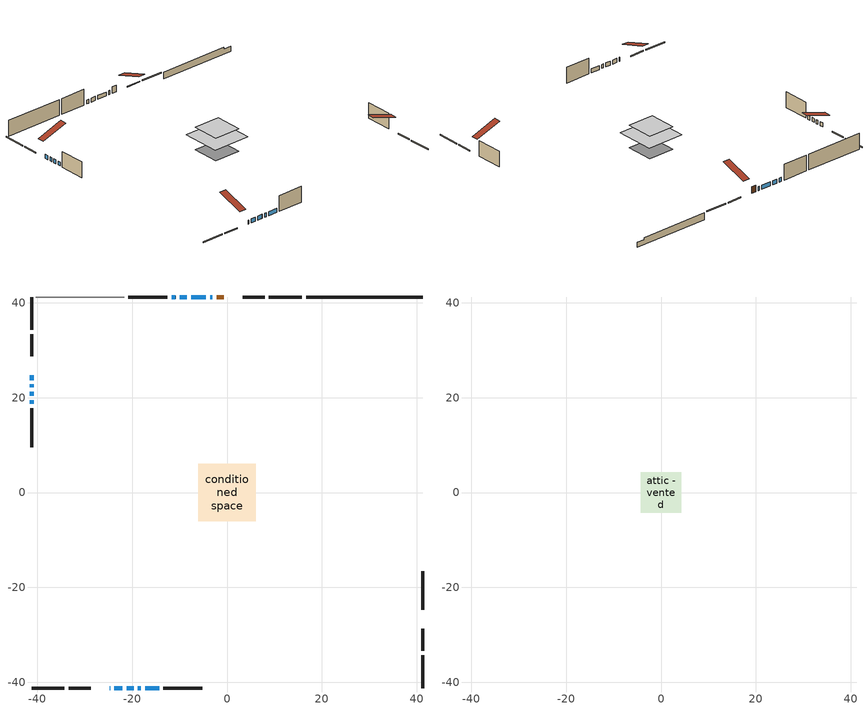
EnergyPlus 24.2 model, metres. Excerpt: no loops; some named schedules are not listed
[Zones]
conditioned space
 floor adiabatic (AdiabaticFloorConstruction): -6.02,-6.02 -6.02,6.02 6.02,6.02 6.02,-6.02 z3.05
 floor foundation (Slab1 construction): -4.26,-4.26 -4.26,4.26 4.26,4.26 4.26,-4.26 z-1.52
 wall outside (RimJoist1 construction): 15.75,41.21 8.84,41.21 / -41.21,-41.21 -34.3,-41.21 / -41.21,41.21 -41.21,34.3 / 41.21,-41.21 41.21,-34.3 z0.61:0.91
 wall outside (RimJoist2 construction): 7.91,41.21 3.31,41.21 / -33.37,-41.21 -28.77,-41.21 / -41.21,33.37 -41.21,28.77 / 41.21,-33.37 41.21,-28.77 z0.61:0.91
 wall outside (AdiabaticWallConstruction 1): -0.73,41.21 -2.19,41.21 z0.61:2.64
 wall outside (AdiabaticWallConstruction): -24.73,-41.21 -24.66,-41.21 / -23.73,-41.21 -22.1,-41.21 / -21.18,-41.21 -19.7,-41.21 / -41.21,24.73 -41.21,23.7 / -18.78,-41.21 -18.19,-41.21 / -41.21,22.77 -41.21,22.17 / -3.12,41.21 -3.56,41.21 / -4.49,41.21 -7.55,41.21 / -17.26,-41.21 -14.32,-41.21 / -41.21,21.24 -41.21,20.38 / -41.21,19.45 -41.21,18.66 / -8.48,41.21 -9.93,41.21 / -10.86,41.21 -11.67,41.21 z0.61:1.83
 wall outside (Wall1 construction): -12.6,41.21 -20.77,41.21 / -13.4,-41.21 -5.22,-41.21 / -41.21,17.73 -41.21,9.56 / 41.21,-24.73 41.21,-16.56 z0.61:5.49
 wall foundation (FoundationWall1 construction): 16.68,41.21,-1.52 16.68,41.21,0.61 38.76,41.21,0.61 38.76,41.21,0.02 41.21,41.21,0.02 41.21,41.21,-1.52
 wall adiabatic (Wall3 construction): -21.7,41.21 -40.29,41.21 z0.61:5.49
 window (WindowConstruction 9): -24.73,-41.21 -24.66,-41.21 z0.61:1.83
 window (WindowConstruction 6): -23.73,-41.21 -22.1,-41.21 z0.61:1.83
 window (WindowConstruction 7): -21.17,-41.21 -19.7,-41.21 z0.61:1.83
 window (WindowConstruction 8): -41.21,24.73 -41.21,23.7 z0.61:1.83
 window (WindowConstruction 11): -18.77,-41.21 -18.19,-41.21 z0.61:1.83
 window (WindowConstruction 12): -41.21,22.77 -41.21,22.17 z0.61:1.83
 window (WindowConstruction 10): -3.12,41.21 -3.56,41.21 z0.61:1.83
 window (WindowConstruction): -4.49,41.21 -7.55,41.21 z0.61:1.83
 window (WindowConstruction 1): -17.26,-41.21 -14.32,-41.21 z0.61:1.83
 window (WindowConstruction 2): -41.21,21.24 -41.21,20.38 z0.61:1.83
 window (WindowConstruction 3): -41.21,19.45 -41.21,18.66 z0.61:1.83
 window (WindowConstruction 4): -8.48,41.21 -9.93,41.21 z0.61:1.83
 window (WindowConstruction 5): -10.86,41.21 -11.67,41.21 z0.61:1.83
 door (Door): -0.73,41.21 -2.19,41.21 z0.61:2.64
 ceiling adiabatic (AdiabaticFloorConstruction): 6.02,-6.02 6.02,6.02 -6.02,6.02 -6.02,-6.02 z3.05
attic - vented
 floor to conditioned space (Floor1 construction Reversed): -4.26,-4.26 -4.26,4.26 4.26,4.26 4.26,-4.26 z5.49
 roof outside (Roof1 construction): 0.19,41.21,5.49 0.19,32.92,8.25 2.38,32.92,8.25 2.38,41.21,5.49; -25.66,-41.21,5.49 -25.66,-32.92,8.25 -27.84,-32.92,8.25 -27.84,-41.21,5.49; -41.21,25.66,5.49 -32.92,25.66,8.25 -32.92,27.84,8.25 -41.21,27.84,5.49; 41.21,-25.66,5.49 32.92,-25.66,8.25 32.92,-27.84,8.25 41.21,-27.84,5.49
[Building]
Building 1: Terrain=Suburbs
[Site:Location]
Toronto City Centre_ON: Latitude {deg}=43.63; Longitude {deg}=-79.39; Time Zone {hr}=-5; Elevation {m}=77; Keep Site Location Information=Yes
[Site:GroundTemperature:Shallow]
5.01852, 3.26908, 3.12898, 3.95918, 7.29196, 10.6092, 13.4851, 15.3069, 15.4617, 13.9799, 11.1774, 7.9619
[Site:WaterMainsTemperature]
Calculation Method=Schedule; Temperature Schedule=mains temperature schedule
[Material] Roughness=Rough; Thermal Absorptance=0.9
Name | Thickness {m} | Conductivity {W/m-K} | Density {kg/m3} | Specific Heat {J/kg-K} | Solar Absorptance | Visible Absorptance
asphalt or fiberglass shingles | 0.00635 | 0.162714 | 1121.4 | 1465.45 | 0.4 | 0.4
ceiling loosefill ins | 0.169333 | 0.0480833 | 16.02 | 1046.75 | 0.7 | 0.7
ceiling stud and cavity | 0.1397 | 0.505323 | 65.682 | 1177.47 | 0.7 | 0.7
concrete 4.0 in. | 0.1016 | 1.803125 | 2242.8 | 837.4 | 0.7 | 0.7
concrete 8.0 in. | 0.2032 | 1.803125 | 2242.8 | 837.4 | 0.7 | 0.7
door material | 0.04445 | 0.053851 | 512.64 | 1214.23 | 0.7 | 0.7
exterior vertical ins | 0.0563203 | 0.029427 | 32.04 | 1214.23 | 0.7 | 0.7
floor covering | 0.0127 | 0.0433444 | 54.468 | 1339.84 | 0.6 | 0.6
floor rigid ins; wall rigid ins 2 | 0.512978 | 0.029427 | 32.04 | 1214.23 | 0.7 | 0.7
floor stud and cavity | 0.1397 | 1.75129 | 37.0049 | 1207.88 | 0.7 | 0.7
furniture material conditioned space 1 | 0.1524 | 0.115458 | 640.8 | 1214.23 | 0.6 | 0.6
gypsum board | 0.0127 | 0.160291 | 801 | 837.4 | 0.6 | 0.6
gypsum board 1 | 0.0127 | 0.160291 | 801 | 837.4 | 0.7 | 0.7
interior horizontal ins | 5.28523e-05 | 0.029427 | 32.04 | 1214.23 | 0.7 | 0.7
osb sheathing 0.5 in. | 0.0127 | 0.115458 | 512.64 | 1214.23 | 0.7 | 0.7
osb sheathing 0.75 in. | 0.01905 | 0.115458 | 512.64 | 1214.23 | 0.7 | 0.7
osb sheathing 2.0 in. | 0.0508 | 0.115458 | 512.64 | 1214.23 | 0.7 | 0.7
rim joist rigid ins; wall rigid ins | 0.051816 | 0.029427 | 32.04 | 1214.23 | 0.7 | 0.7
rim joist stud and cavity | 0.0508 | 0.0405436 | 125.044 | 1163.47 | 0.6 | 0.6
rim joist stud and cavity 1 | 0.0508 | 0.0345683 | 125.044 | 1163.47 | 0.6 | 0.6
wall rigid ins 1 | 0.051816 | 0.029427 | 32.04 | 1214.23 | 0.4 | 0.4
wall stud and cavity | 0.1397 | 0.160281 | 139.0536 | 1170.24 | 0.7 | 0.7
wall stud and cavity 1 | 0.1397 | 0.135035 | 139.0536 | 1170.24 | 0.7 | 0.7
wall stud and cavity 2 | 0.0889 | 0.380278 | 52.3479 | 1209.89 | 0.7 | 0.7
wall stud and cavity 3 | 0.0889 | 0.391764 | 83.0341 | 1211.67 | 0.7 | 0.7
wood siding | 0.0254 | 0.102417 | 544.68 | 1172.36 | 0.4 | 0.4
wood siding 1; wood siding 2; wood siding 3 | 0.0254 | 0.102417 | 544.68 | 1172.36 | 0.7 | 0.7
[WindowMaterial:SimpleGlazingSystem]
Name | U-Factor {W/m2-K} | Solar Heat Gain Coefficient
WindowMaterial | 2.364887 | 0.65
WindowMaterial 1 | 2.41201 | 0.61
WindowMaterial 10 | 2.98209 | 0.6
WindowMaterial 11 | 2.606202 | 0.46
WindowMaterial 12 | 2.52217 | 0.36
WindowMaterial 2 | 2.71522 | 0.44
WindowMaterial 3 | 2.65503 | 0.49
WindowMaterial 4 | 2.56418 | 0.54
WindowMaterial 5 | 2.64708 | 0.5
WindowMaterial 6 | 2.47334 | 0.58
WindowMaterial 7 | 2.48299 | 0.57
WindowMaterial 8 | 2.62664 | 0.51
WindowMaterial 9 | 3.04398 | 0.32
[Construction]
AdiabaticFloorConstruction: floor stud and cavity, floor rigid ins, osb sheathing 0.75 in., floor covering
AdiabaticWallConstruction: wood siding 2, wall rigid ins 2, wall stud and cavity 2, gypsum board
AdiabaticWallConstruction 1: wood siding 3, wall rigid ins 2, wall stud and cavity 2, gypsum board
Door: door material
Floor1 construction Reversed: gypsum board, ceiling stud and cavity, ceiling loosefill ins
FoundationWall1 construction: concrete 8.0 in., gypsum board 1
furniture construction conditioned space 1: furniture material conditioned space 1
PartitionWallConstruction: gypsum board, wall stud and cavity 3, gypsum board
RimJoist1 construction: wood siding 1, rim joist rigid ins, osb sheathing 2.0 in., rim joist stud and cavity
RimJoist2 construction: wood siding 1, rim joist rigid ins, osb sheathing 2.0 in., rim joist stud and cavity 1
Roof1 construction: asphalt or fiberglass shingles
Slab1 construction: concrete 4.0 in.
Wall1 construction: wood siding, wall rigid ins, osb sheathing 0.5 in., wall stud and cavity, gypsum board
Wall3 construction: wall rigid ins 1, osb sheathing 0.5 in., wall stud and cavity 1, gypsum board
WindowConstruction: WindowMaterial
WindowConstruction 1: WindowMaterial 1
WindowConstruction 10: WindowMaterial 10
WindowConstruction 11: WindowMaterial 11
WindowConstruction 12: WindowMaterial 12
WindowConstruction 2: WindowMaterial 2
WindowConstruction 3: WindowMaterial 3
WindowConstruction 4: WindowMaterial 4
WindowConstruction 5: WindowMaterial 5
WindowConstruction 6: WindowMaterial 6
WindowConstruction 7: WindowMaterial 7
WindowConstruction 8: WindowMaterial 8
WindowConstruction 9: WindowMaterial 9
[Zone] Multiplier=1; Part of Total Floor Area=Yes
Name | Volume {m3}
attic - vented | 32.5085
conditioned space | 543.3
[Space]
Name | Zone | Volume {m3}
attic - vented 1 | attic - vented | 32.5085
conditioned space 1 | conditioned space | 543.3
[ZoneInfiltration:EffectiveLeakageArea]
infil attic - vented 1: Zone or Space=attic - vented 1; Schedule=Always On Discrete; Effective Air Leakage Area {cm2}=3050.95; Stack Coefficient=0.000192182; Wind Coefficient=9.36648e-06
[ZoneMixing]
whole house fan mix: Zone or Space=attic - vented; Schedule=Always On Continuous; Design Flow Rate Calculation Method=Flow/Zone; Design Flow Rate {m3/s}=0; Source Zone or Space=conditioned space
[SurfaceProperty:ExposedFoundationPerimeter]
Slab1: Exposed Perimeter Calculation Method=TotalExposedPerimeter; Total Exposed Perimeter {m}=24.533
[InternalMass] Zone or ZoneList=conditioned space; Space or SpaceList=conditioned space 1
Name | Construction | Surface Area {m2}
furniture mass conditioned space 1 | furniture construction conditioned space 1 | 86.9598
partition wall mass | PartitionWallConstruction | 217.4
[Lights]
interior lighting: Zone or ZoneList or Space or SpaceList=conditioned space 1; Schedule=interior lighting schedule; Design Level Calculation Method=LightingLevel; Lighting Level {W}=343.2; Return Air Fraction=0; Fraction Radiant=0.6; Fraction Visible=0.2; Fraction Replaceable=1
[People]
occupants: Zone or ZoneList or Space or SpaceList=conditioned space 1; Number of People Schedule=occupants schedule; Number of People Calculation Method=People; Number of People=3; Fraction Radiant=0.314171; Sensible Heat Fraction=0.56303; Activity Level Schedule=occupants activity schedule; Carbon Dioxide Generation Rate {m3/s-W}=0; Enable ASHRAE 55 Comfort Warnings=No; Mean Radiant Temperature Calculation Type=EnclosureAveraged
[ElectricEquipment] Zone or ZoneList or Space or SpaceList=conditioned space 1; Design Level Calculation Method=EquipmentLevel
Name | Schedule | Design Level {W} | Fraction Latent | Fraction Radiant | Fraction Lost
clothes dryer | clothes dryer schedule | 140.772 | 0.015 | 0.081 | 0.85
clothes washer | clothes washer schedule | 32.1985 | 0.03 | 0.162 | 0.7
cooking range | cooking range schedule | 208.969 | 0.08 | 0.432 | 0.2
dishwasher | dishwasher schedule | 66.8632 | 0.3 | 0.18 | 0.4
fridge | fridge schedule | 72.9452 | 0 | 0.6 | 0
mech vent house fan | mech vent house fan schedule | 0.95 | 0 | 0 | 1
mech vent house fan cfis | mech vent house fan cfis schedule | 0 | 0 | 0 | 0
misc plug loads | misc plug loads schedule | 494.7 | 0.045 | 0.513 | 0.1
whole house fan | Always On Discrete | 0 | 0 | 0 | 1
[OtherEquipment] Zone or ZoneList or Space or SpaceList=conditioned space 1; Design Level Calculation Method=EquipmentLevel
Name | Fuel Type | Schedule | Design Level {W} | Fraction Latent | Fraction Radiant | Fraction Lost
clothes dryer 1 | Electricity | clothes dryer schedule | 0 | 0.015 | 0.081 | 0.85
cooking range 1 | Electricity | cooking range schedule | 0 | 0.08 | 0.432 | 0.2
general water use latent | None | general water use schedule | 59.3978 | 1 | 0 | 0
general water use sensible | None | general water use schedule | -58.539 | 0 | 0.6 | 0
mech vent house fan latent load | None | Always On Discrete | 0 | 1 | 0 | 0
mech vent house fan sensible load | None | Always On Discrete | 0 | 0 | 0 | 0
water heater energy adjustment1 | NaturalGas | Always On Discrete | 0.01 | 0 | 0 | 1
[ZoneInfiltration:DesignFlowRate] Zone or ZoneList or Space or SpaceList=conditioned space 1; Schedule=Always On Discrete; Design Flow Rate Calculation Method=Flow/Zone; Design Flow Rate {m3/s}=0
infil flow; natural vent flow; whole house fan flow
[AvailabilityManager:Scheduled]
central ac and furnace airloop Availability Manager: Schedule=Always On Discrete
[Foundation:Kiva]
Foundation Kiva 1: Initial Indoor Air Temperature {C}=18; Interior Horizontal Insulation Material=interior horizontal ins; Interior Horizontal Insulation Depth {m}=0; Interior Horizontal Insulation Width {m}=0.599999; Wall Height Above Grade {m}=0.609996; Wall Depth Below Slab {m}=0.2032; Custom Block Material Name 1=exterior vertical ins; Custom Block Depth 1 {m}=2.13; Custom Block X Position 1 {m}=0.2159; Custom Block Z Position 1 {m}=0
[Foundation:Kiva:Settings]
Soil Conductivity {W/m-K}=0.849921; Soil Density {kg/m3}=1842.3; Soil Specific Heat {J/kg-K}=418.7; Ground Solar Absorptivity=0.9; Ground Thermal Absorptivity=0.9; Ground Surface Roughness {m}=0.03; Far-Field Width {m}=40; Deep-Ground Boundary Condition=ZeroFlux; Deep-Ground Depth {m}=40; Minimum Cell Dimension {m}=0.2; Maximum Cell Growth Coefficient=3; Simulation Timestep=Timestep
[Exterior:Lights]
exterior lighting: Schedule=exterior lighting schedule; Design Level {W}=75.6
[EnergyManagementSystem:GlobalVariable]
central_ac_and_furnace_airloop_Fan_RTF
infil_program_Qfan
infil_program_Qinf
natural_vent_program_Qnv
natural_vent_program_Qwhf
[EnergyManagementSystem:Sensor]
Name | Output:Variable or Output:Meter Index Key | Output:Variable or Output:Meter
airflow_gain | infil flow | Infiltration Sensible Heat Gain Energy
airflow_gain_1 | natural vent flow | Infiltration Sensible Heat Gain Energy
airflow_gain_2 | whole house fan flow | Infiltration Sensible Heat Gain Energy
airflow_loss | infil flow | Infiltration Sensible Heat Loss Energy
airflow_loss_1 | natural vent flow | Infiltration Sensible Heat Loss Energy
airflow_loss_2 | whole house fan flow | Infiltration Sensible Heat Loss Energy
clg_load_cond |  | Cooling:EnergyTransfer:Zone:CONDITIONED SPACE
clg_sp_s; clg_sp_s_1 | cooling setpoint | Schedule Value
clothes_dryer_exhaust_0_sch_s | clothes dryer exhaust 0 schedule | Schedule Value
cool_season | cooling season schedule | Schedule Value
htg_load_cond |  | Heating:EnergyTransfer:Zone:CONDITIONED SPACE
htg_sp_s; htg_sp_s_1 | heating setpoint | Schedule Value
ig_ee_conv | clothes dryer | Electric Equipment Convective Heating Energy
ig_ee_conv_2 | cooking range | Electric Equipment Convective Heating Energy
ig_ee_conv_4 | fridge | Electric Equipment Convective Heating Energy
ig_ee_conv_5 | misc plug loads | Electric Equipment Convective Heating Energy
ig_ee_conv_6 | whole house fan | Electric Equipment Convective Heating Energy
ig_ee_rad | clothes dryer | Electric Equipment Radiant Heating Energy
ig_ee_rad_2 | cooking range | Electric Equipment Radiant Heating Energy
ig_ee_rad_4 | fridge | Electric Equipment Radiant Heating Energy
ig_ee_rad_5 | misc plug loads | Electric Equipment Radiant Heating Energy
ig_ee_rad_6 | whole house fan | Electric Equipment Radiant Heating Energy
ig_lgt_conv | interior lighting | Lights Convective Heating Energy
ig_lgt_rad | interior lighting | Lights Radiant Heating Energy
ig_lgt_vis | interior lighting | Lights Visible Radiation Heating Energy
ig_oe_conv | clothes dryer 1 | Other Equipment Convective Heating Energy
ig_oe_conv_1 | cooking range 1 | Other Equipment Convective Heating Energy
ig_oe_conv_2 | general water use latent | Other Equipment Convective Heating Energy
ig_oe_conv_3 | general water use sensible | Other Equipment Convective Heating Energy
ig_oe_conv_4 | water heater energy adjustment1 | Other Equipment Convective Heating Energy
ig_oe_rad | clothes dryer 1 | Other Equipment Radiant Heating Energy
ig_oe_rad_1 | cooking range 1 | Other Equipment Radiant Heating Energy
ig_oe_rad_2 | general water use latent | Other Equipment Radiant Heating Energy
ig_oe_rad_3 | general water use sensible | Other Equipment Radiant Heating Energy
ig_oe_rad_4 | water heater energy adjustment1 | Other Equipment Radiant Heating Energy
ig_ppl_conv | occupants | People Convective Heating Energy
ig_ppl_rad | occupants | People Radiant Heating Energy
im_conv | furniture mass conditioned space 1 | Surface Inside Face Convection Heat Gain Energy
im_conv_1 | partition wall mass | Surface Inside Face Convection Heat Gain Energy
im_ig | furniture mass conditioned space 1 | Surface Inside Face Internal Gains Radiation Heat Gain Energy
im_ig_1 | partition wall mass | Surface Inside Face Internal Gains Radiation Heat Gain Energy
im_lgt | furniture mass conditioned space 1 | Surface Inside Face Lights Radiation Heat Gain Energy
im_lgt_1 | partition wall mass | Surface Inside Face Lights Radiation Heat Gain Energy
im_sol | furniture mass conditioned space 1 | Surface Inside Face Solar Radiation Heat Gain Energy
im_sol_1 | partition wall mass | Surface Inside Face Solar Radiation Heat Gain Energy
im_surf | furniture mass conditioned space 1 | Surface Inside Face Net Surface Thermal Radiation Heat Gain Energy
im_surf_1 | partition wall mass | Surface Inside Face Net Surface Thermal Radiation Heat Gain Energy
mv_conv | mech vent house fan | Electric Equipment Convective Heating Energy
mv_conv_1 | mech vent house fan cfis | Electric Equipment Convective Heating Energy
mv_conv_2 | mech vent house fan latent load | Other Equipment Convective Heating Energy
mv_conv_3 | mech vent house fan sensible load | Other Equipment Convective Heating Energy
mv_rad | mech vent house fan | Electric Equipment Radiant Heating Energy
mv_rad_1 | mech vent house fan cfis | Electric Equipment Radiant Heating Energy
mv_rad_2 | mech vent house fan latent load | Other Equipment Radiant Heating Energy
mv_rad_3 | mech vent house fan sensible load | Other Equipment Radiant Heating Energy
natural_vent_s | natural vent schedule | Schedule Value
out_pb_s |  | Site Outdoor Air Barometric Pressure
out_wt_s |  | Site Outdoor Air Humidity Ratio
site_vw_s |  | Site Wind Speed
ss_back_out | Window1 | Surface Window Shortwave from Zone Back Out Window Heat Transfer Rate
ss_back_out_1 | Window10 | Surface Window Shortwave from Zone Back Out Window Heat Transfer Rate
ss_back_out_10 | Window7 | Surface Window Shortwave from Zone Back Out Window Heat Transfer Rate
ss_back_out_11 | Window8 | Surface Window Shortwave from Zone Back Out Window Heat Transfer Rate
ss_back_out_12 | Window9 | Surface Window Shortwave from Zone Back Out Window Heat Transfer Rate
ss_back_out_2 | Window11 | Surface Window Shortwave from Zone Back Out Window Heat Transfer Rate
ss_back_out_3 | Window12 | Surface Window Shortwave from Zone Back Out Window Heat Transfer Rate
ss_back_out_4 | Window13 | Surface Window Shortwave from Zone Back Out Window Heat Transfer Rate
ss_back_out_5 | Window14 | Surface Window Shortwave from Zone Back Out Window Heat Transfer Rate
ss_back_out_6 | Window2 | Surface Window Shortwave from Zone Back Out Window Heat Transfer Rate
ss_back_out_7 | Window3 | Surface Window Shortwave from Zone Back Out Window Heat Transfer Rate
ss_back_out_8 | Window4 | Surface Window Shortwave from Zone Back Out Window Heat Transfer Rate
ss_back_out_9 | Window5 | Surface Window Shortwave from Zone Back Out Window Heat Transfer Rate
ss_conv | Door1 | Surface Inside Face Convection Heat Gain Energy
ss_conv_1 | Window1 | Surface Inside Face Convection Heat Gain Energy
ss_conv_10 | Window5 | Surface Inside Face Convection Heat Gain Energy
ss_conv_11 | Window7 | Surface Inside Face Convection Heat Gain Energy
ss_conv_12 | Window8 | Surface Inside Face Convection Heat Gain Energy
ss_conv_13 | Window9 | Surface Inside Face Convection Heat Gain Energy
ss_conv_2 | Window10 | Surface Inside Face Convection Heat Gain Energy
ss_conv_3 | Window11 | Surface Inside Face Convection Heat Gain Energy
ss_conv_4 | Window12 | Surface Inside Face Convection Heat Gain Energy
ss_conv_5 | Window13 | Surface Inside Face Convection Heat Gain Energy
ss_conv_6 | Window14 | Surface Inside Face Convection Heat Gain Energy
ss_conv_7 | Window2 | Surface Inside Face Convection Heat Gain Energy
ss_conv_8 | Window3 | Surface Inside Face Convection Heat Gain Energy
ss_conv_9 | Window4 | Surface Inside Face Convection Heat Gain Energy
ss_ig | Door1 | Surface Inside Face Internal Gains Radiation Heat Gain Energy
ss_ig_1 | Window1 | Surface Inside Face Internal Gains Radiation Heat Gain Energy
ss_ig_10 | Window5 | Surface Inside Face Internal Gains Radiation Heat Gain Energy
ss_ig_11 | Window7 | Surface Inside Face Internal Gains Radiation Heat Gain Energy
ss_ig_12 | Window8 | Surface Inside Face Internal Gains Radiation Heat Gain Energy
ss_ig_13 | Window9 | Surface Inside Face Internal Gains Radiation Heat Gain Energy
ss_ig_2 | Window10 | Surface Inside Face Internal Gains Radiation Heat Gain Energy
ss_ig_3 | Window11 | Surface Inside Face Internal Gains Radiation Heat Gain Energy
ss_ig_4 | Window12 | Surface Inside Face Internal Gains Radiation Heat Gain Energy
ss_ig_5 | Window13 | Surface Inside Face Internal Gains Radiation Heat Gain Energy
ss_ig_6 | Window14 | Surface Inside Face Internal Gains Radiation Heat Gain Energy
ss_ig_7 | Window2 | Surface Inside Face Internal Gains Radiation Heat Gain Energy
ss_ig_8 | Window3 | Surface Inside Face Internal Gains Radiation Heat Gain Energy
ss_ig_9 | Window4 | Surface Inside Face Internal Gains Radiation Heat Gain Energy
ss_lgt | Door1 | Surface Inside Face Lights Radiation Heat Gain Energy
ss_sol | Door1 | Surface Inside Face Solar Radiation Heat Gain Energy
ss_surf | Door1 | Surface Inside Face Net Surface Thermal Radiation Heat Gain Energy
ss_surf_1 | Window1 | Surface Inside Face Net Surface Thermal Radiation Heat Gain Energy
ss_surf_10 | Window5 | Surface Inside Face Net Surface Thermal Radiation Heat Gain Energy
ss_surf_11 | Window7 | Surface Inside Face Net Surface Thermal Radiation Heat Gain Energy
ss_surf_12 | Window8 | Surface Inside Face Net Surface Thermal Radiation Heat Gain Energy
ss_surf_13 | Window9 | Surface Inside Face Net Surface Thermal Radiation Heat Gain Energy
ss_surf_2 | Window10 | Surface Inside Face Net Surface Thermal Radiation Heat Gain Energy
ss_surf_3 | Window11 | Surface Inside Face Net Surface Thermal Radiation Heat Gain Energy
ss_surf_4 | Window12 | Surface Inside Face Net Surface Thermal Radiation Heat Gain Energy
ss_surf_5 | Window13 | Surface Inside Face Net Surface Thermal Radiation Heat Gain Energy
ss_surf_6 | Window14 | Surface Inside Face Net Surface Thermal Radiation Heat Gain Energy
ss_surf_7 | Window2 | Surface Inside Face Net Surface Thermal Radiation Heat Gain Energy
ss_surf_8 | Window3 | Surface Inside Face Net Surface Thermal Radiation Heat Gain Energy
ss_surf_9 | Window4 | Surface Inside Face Net Surface Thermal Radiation Heat Gain Energy
ss_trans_in | Window1 | Surface Window Transmitted Solar Radiation Rate
ss_trans_in_1 | Window10 | Surface Window Transmitted Solar Radiation Rate
ss_trans_in_10 | Window7 | Surface Window Transmitted Solar Radiation Rate
ss_trans_in_11 | Window8 | Surface Window Transmitted Solar Radiation Rate
ss_trans_in_12 | Window9 | Surface Window Transmitted Solar Radiation Rate
ss_trans_in_2 | Window11 | Surface Window Transmitted Solar Radiation Rate
ss_trans_in_3 | Window12 | Surface Window Transmitted Solar Radiation Rate
ss_trans_in_4 | Window13 | Surface Window Transmitted Solar Radiation Rate
ss_trans_in_5 | Window14 | Surface Window Transmitted Solar Radiation Rate
ss_trans_in_6 | Window2 | Surface Window Transmitted Solar Radiation Rate
ss_trans_in_7 | Window3 | Surface Window Transmitted Solar Radiation Rate
ss_trans_in_8 | Window4 | Surface Window Transmitted Solar Radiation Rate
ss_trans_in_9 | Window5 | Surface Window Transmitted Solar Radiation Rate
ss_trans_out | Window1 | Surface Inside Face Initial Transmitted Diffuse Transmitted Out Window Solar Radiation Rate
ss_trans_out_1 | Window10 | Surface Inside Face Initial Transmitted Diffuse Transmitted Out Window Solar Radiation Rate
ss_trans_out_10 | Window7 | Surface Inside Face Initial Transmitted Diffuse Transmitted Out Window Solar Radiation Rate
ss_trans_out_11 | Window8 | Surface Inside Face Initial Transmitted Diffuse Transmitted Out Window Solar Radiation Rate
ss_trans_out_12 | Window9 | Surface Inside Face Initial Transmitted Diffuse Transmitted Out Window Solar Radiation Rate
ss_trans_out_2 | Window11 | Surface Inside Face Initial Transmitted Diffuse Transmitted Out Window Solar Radiation Rate
ss_trans_out_3 | Window12 | Surface Inside Face Initial Transmitted Diffuse Transmitted Out Window Solar Radiation Rate
ss_trans_out_4 | Window13 | Surface Inside Face Initial Transmitted Diffuse Transmitted Out Window Solar Radiation Rate
ss_trans_out_5 | Window14 | Surface Inside Face Initial Transmitted Diffuse Transmitted Out Window Solar Radiation Rate
ss_trans_out_6 | Window2 | Surface Inside Face Initial Transmitted Diffuse Transmitted Out Window Solar Radiation Rate
ss_trans_out_7 | Window3 | Surface Inside Face Initial Transmitted Diffuse Transmitted Out Window Solar Radiation Rate
ss_trans_out_8 | Window4 | Surface Inside Face Initial Transmitted Diffuse Transmitted Out Window Solar Radiation Rate
ss_trans_out_9 | Window5 | Surface Inside Face Initial Transmitted Diffuse Transmitted Out Window Solar Radiation Rate
s_conv | Floor1 | Surface Inside Face Convection Heat Gain Energy
s_conv_1 | FoundationWall1 | Surface Inside Face Convection Heat Gain Energy
s_conv_10 | RimJoist2:270 | Surface Inside Face Convection Heat Gain Energy
s_conv_11 | RimJoist2:90 | Surface Inside Face Convection Heat Gain Energy
s_conv_12 | Slab1 | Surface Inside Face Convection Heat Gain Energy
s_conv_13 | Wall1:0 | Surface Inside Face Convection Heat Gain Energy
s_conv_14 | Wall1:180 | Surface Inside Face Convection Heat Gain Energy
s_conv_15 | Wall1:270 | Surface Inside Face Convection Heat Gain Energy
s_conv_16 | Wall1:90 | Surface Inside Face Convection Heat Gain Energy
s_conv_17 | Wall3 | Surface Inside Face Convection Heat Gain Energy
s_conv_2 | inferred conditioned ceiling | Surface Inside Face Convection Heat Gain Energy
